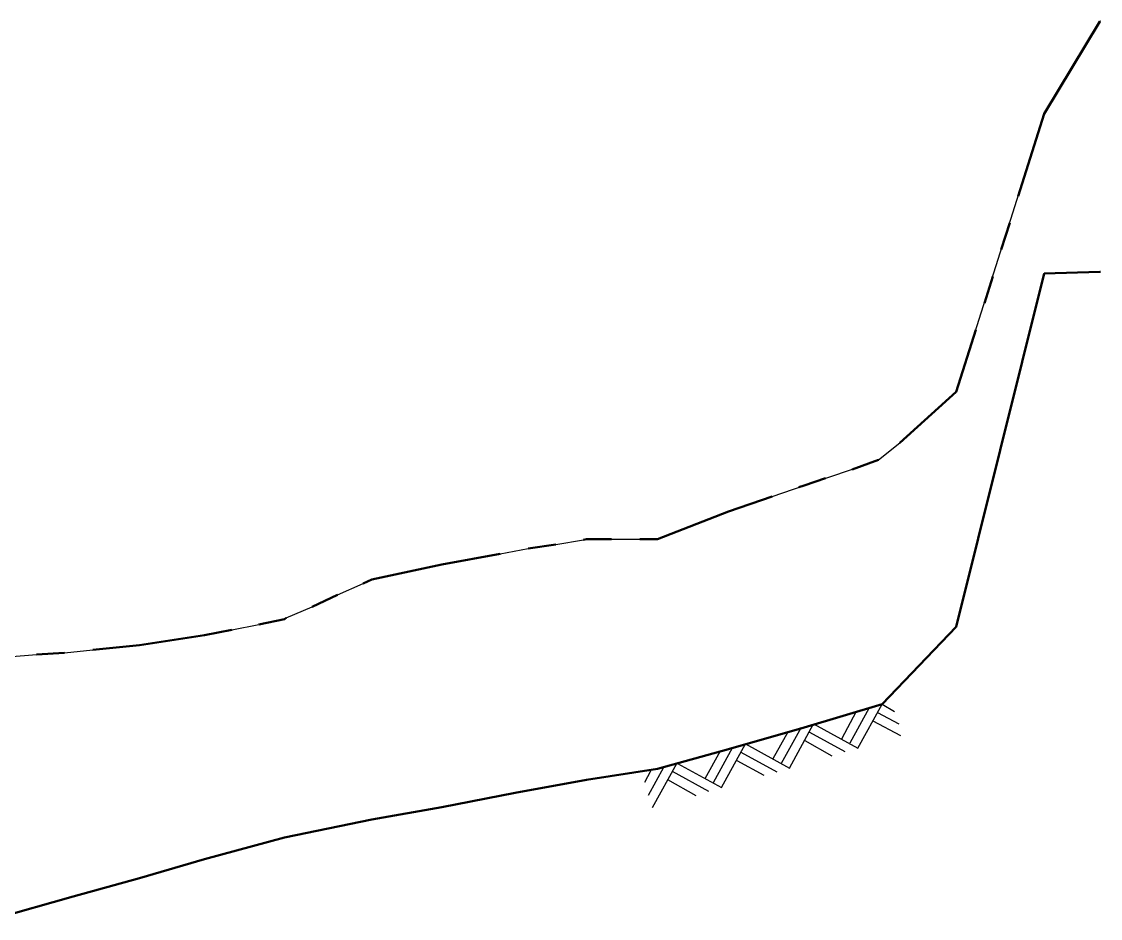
# Model space of a CAD drawing. Header units: feet. Extents: x -88.4 to -52.7, y -30 to -2.4.
# Drawn here: x -65.079 to -62.035, y -8.357 to -5.826 of the extents above; entities that cross this region are included whole.
import ezdxf

# ---------------------------------------------------------------- set-up
doc = ezdxf.new("R2010")
doc.units = ezdxf.units.FT
doc.header["$LTSCALE"] = 0.3
doc.header["$MEASUREMENT"] = 0
doc.layers.get('0').update_dxf_attribs({"color": 3})
doc.layers.add('PDF_Geometry', color=7, linetype='Continuous')

msp = doc.modelspace()

# ---------------------------------------------------------------- linework, layer by layer
msp.add_lwpolyline([(-65.1163, -7.6192), (-65.0362, -7.6125), (-64.997, -7.61), (-64.9577, -7.6075), (-64.8776, -7.5991), (-64.8118, -7.5924), (-64.7459, -7.5857), (-64.6542, -7.5716), (-64.5624, -7.5574), (-64.5241, -7.5499), (-64.4857, -7.5424), (-64.4089, -7.5273), (-64.3372, -7.5123), (-64.3322, -7.5089), (-64.2588, -7.4773), (-64.187, -7.4438), (-64.1154, -7.4122), (-64.0902, -7.4005), (-63.8935, -7.3587), (-63.7283, -7.3286), (-63.6499, -7.3136), (-63.5715, -7.302), (-63.4931, -7.2886), (-63.4847, -7.287), (-63.2845, -7.287), (-63.0843, -7.2085), (-62.9609, -7.1668), (-62.8408, -7.125), (-62.6982, -7.0767), (-62.6607, -7.0633), (-62.6006, -7.0149), (-62.4421, -6.8713), (-62.1935, -6.0868), (-62.035, -5.8263)])
at = {"layer": 'PDF_Geometry', "lineweight": 50}
for points in [[(-62.2669, -6.3188), (-62.1935, -6.0868), (-62.0367, -5.8263), (-62.035, -5.8263)], [(-62.3154, -6.4691), (-62.2902, -6.3939)], [(-65.153, -8.357), (-64.9327, -8.2952), (-64.7459, -8.2434), (-64.5624, -8.19), (-64.3372, -8.1282), (-64.0902, -8.0781), (-63.8935, -8.0431), (-63.6866, -8.003), (-63.4847, -7.9663), (-63.2845, -7.9346), (-63.0843, -7.8796), (-62.8709, -7.8178), (-62.6507, -7.7527), (-62.4421, -7.5339), (-62.1935, -6.5375), (-62.0367, -6.5325), (-62.035, -6.5325)], [(-62.362, -6.6209), (-62.3387, -6.5458)], [(-62.6006, -7.0149), (-62.4421, -6.8713), (-62.387, -6.696)], [(-62.7357, -7.09), (-62.6607, -7.0633)], [(-62.8859, -7.1401), (-62.8709, -7.1351), (-62.8108, -7.115)], [(-63.3346, -7.287), (-63.2845, -7.287), (-63.0843, -7.2085), (-62.9609, -7.1668)], [(-63.6499, -7.3136), (-63.5715, -7.302)], [(-63.4931, -7.2886), (-63.4847, -7.287), (-63.4146, -7.287)], [(-64.1154, -7.4122), (-64.0902, -7.4005), (-63.8935, -7.3587), (-63.7283, -7.3286)], [(-64.2588, -7.4773), (-64.187, -7.4438)], [(-64.4089, -7.5273), (-64.3372, -7.5123), (-64.3322, -7.5089)], [(-64.8776, -7.5991), (-64.7459, -7.5857), (-64.5624, -7.5574), (-64.4857, -7.5424)], [(-65.0362, -7.6125), (-64.9577, -7.6075)]]:
    msp.add_lwpolyline(points, dxfattribs=at)
at = {"layer": 'PDF_Geometry', "lineweight": 25}
for points in [[(-63.2279, -7.9196), (-63.1044, -7.988), (-63.036, -7.8645), (-62.9125, -7.9329), (-62.8441, -7.8077), (-62.719, -7.8761), (-62.6507, -7.7527), (-62.6156, -7.7727)], [(-62.724, -7.7727), (-62.7658, -7.8511)], [(-62.6873, -7.7627), (-62.7423, -7.8628)], [(-62.664, -7.776), (-62.6039, -7.8077)], [(-62.8792, -7.8178), (-62.9359, -7.9196)], [(-62.6773, -7.7994), (-62.5989, -7.8411)], [(-62.9159, -7.8295), (-62.9592, -7.9062)], [(-62.8558, -7.8311), (-62.7558, -7.8862)], [(-63.0726, -7.8745), (-63.1277, -7.9747)], [(-62.8692, -7.8545), (-62.7924, -7.8979)], [(-63.1077, -7.8846), (-63.1511, -7.963)], [(-63.061, -7.9112), (-62.9843, -7.953)], [(-63.0493, -7.8879), (-62.9475, -7.9429)], [(-63.3045, -7.9412), (-63.3213, -7.973)], [(-63.2679, -7.9312), (-63.3112, -8.0097)], [(-63.2312, -7.9212), (-63.2995, -8.0448)], [(-63.2429, -7.9412), (-63.1411, -7.998)], [(-63.2562, -7.9647), (-63.1761, -8.0097)]]:
    msp.add_lwpolyline(points, dxfattribs=at)

doc.saveas('drawing.dxf')
